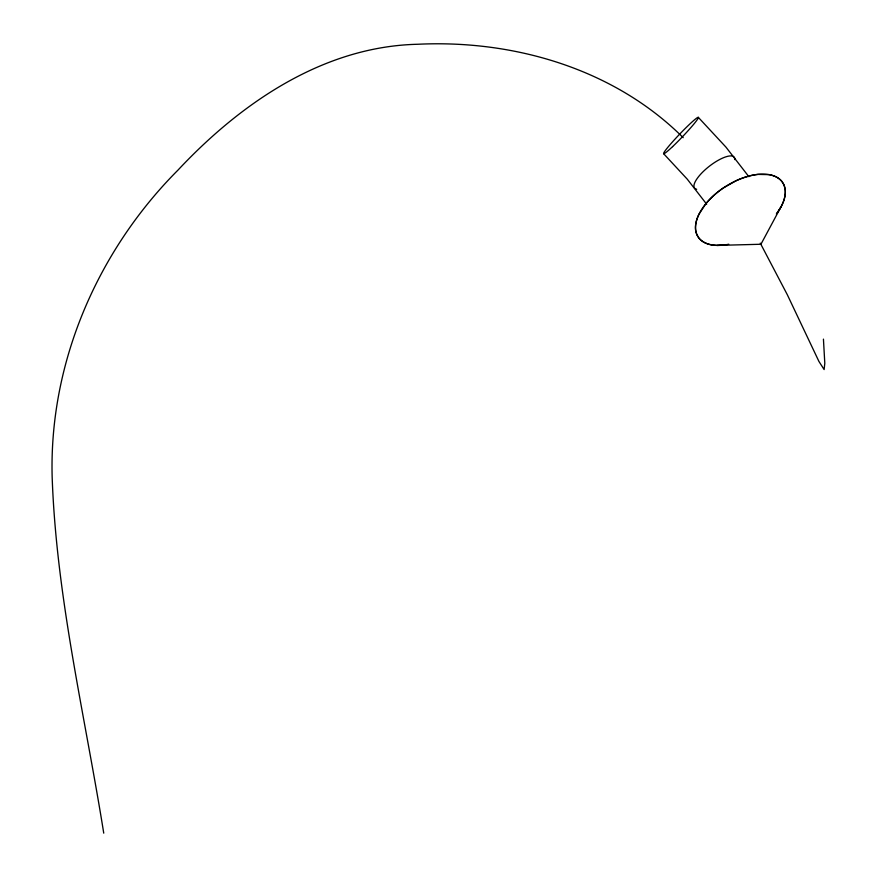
<?xml version="1.0" encoding="UTF-8"?>
<svg xmlns="http://www.w3.org/2000/svg" width="877" height="877" viewBox="0 0 877 877"><rect width="100%" height="100%" fill="white"/><g stroke="black" fill="none" stroke-linecap="round" stroke-linejoin="round"><path stroke-width="1.32" d="M785.123 189.158L784.049 185.102L781.988 181.605A51.283 28.152 -32.5 0 0 769.052 174.633L757.805 174.402A51.294 28.152 -32.5 0 0 736.209 180.695L723.426 187.908A51.283 28.152 -32.5 0 0 705.821 203.771L698.991 214.218A51.294 28.152 -32.5 0 0 695.691 230.366L696.766 234.422L698.816 237.919A51.283 28.152 -32.5 0 0 711.751 244.891L717.112 245.407L760.94 244.255L781.813 205.317A51.294 28.152 -32.5 0 0 785.112 189.158M780.914 207.049L776.364 214.021M717.112 245.407L722.999 245.121A51.294 28.152 -32.5 0 0 725.06 244.847M683.205 137.689C614.043 68.746 513.648 39.597 417.671 44.267C323.098 46.426 240.561 103.256 177.998 170.083C97.643 250.625 49.013 362.65 52.16 477.077C56.336 597.215 84.806 714.843 103.738 833.15M663.659 153.738L687.217 179.116L706.665 204.198M698.311 117.343L725.937 147.106L748.87 176.694M760.271 243.137L787.316 294.727L818.932 361.445L824.128 369.557L824.797 363.264L823.437 339.125M728.765 244.212A50.285 27.604 -32.5 0 1 698.706 214.766A50.285 27.604 -32.5 0 1 762.036 174.117A50.285 27.604 -32.5 0 1 776.912 213.297M696.667 189.246A25.148 8.156 -37.9 0 1 709.526 166.093A25.148 8.156 -37.9 0 1 734.838 159.614M672.593 146.612A25.148 1.907 -46.3 0 0 698.421 117.485A25.148 1.907 -46.3 0 0 671.946 142.523A25.148 1.907 -46.3 0 0 672.593 146.612"/></g></svg>
